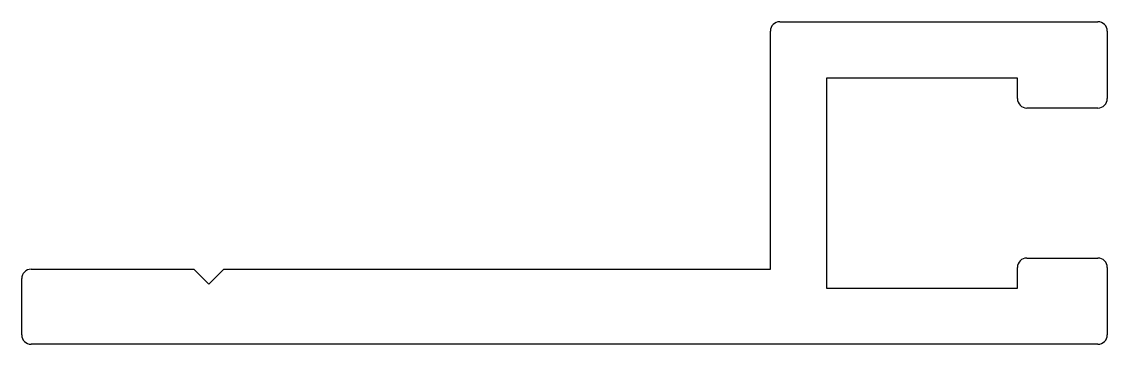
# Model space of a CAD drawing. Extents: x 2056.2 to 2085.2, y 1897.8 to 1906.4.
import ezdxf

# ---------------------------------------------------------------- set-up
doc = ezdxf.new("R2010")
doc.units = 0
doc.layers.get('0').update_dxf_attribs({"linetype": 'CONTINUOUS'})

msp = doc.modelspace()

# ---------------------------------------------------------------- linework, layer by layer
for p, q in [((2076.445, 1906.37), (2084.945, 1906.37)), ((2076.195, 1899.77), (2076.195, 1906.12)), ((2085.195, 1906.12), (2085.195, 1904.32)), ((2077.695, 1904.87), (2077.695, 1899.27)), ((2082.795, 1904.87), (2077.695, 1904.87)), ((2082.795, 1904.32), (2082.795, 1904.87)), ((2084.945, 1904.07), (2083.045, 1904.07)), ((2082.795, 1899.27), (2082.795, 1899.82)), ((2083.045, 1900.07), (2084.945, 1900.07)), ((2085.195, 1899.82), (2085.195, 1898.02)), ((2056.195, 1898.02), (2056.195, 1899.52)), ((2056.445, 1899.77), (2060.795, 1899.77)), ((2060.795, 1899.77), (2061.195, 1899.37)), ((2061.195, 1899.37), (2061.595, 1899.77)), ((2061.595, 1899.77), (2076.195, 1899.77)), ((2077.695, 1899.27), (2082.795, 1899.27)), ((2084.945, 1897.77), (2056.445, 1897.77))]:
    msp.add_line(p, q)
for centre, start, end in [((2076.445, 1906.12), 90, 180), ((2084.945, 1906.12), 0, 90), ((2083.045, 1904.32), 180, 270), ((2084.945, 1904.32), 270, 0), ((2083.045, 1899.82), 90, 180), ((2084.945, 1899.82), 0, 90), ((2056.445, 1899.52), 90, 180), ((2056.445, 1898.02), 180, 270), ((2084.945, 1898.02), 270, 0)]:
    msp.add_arc(centre, 0.25, start, end)

doc.saveas('drawing.dxf')
